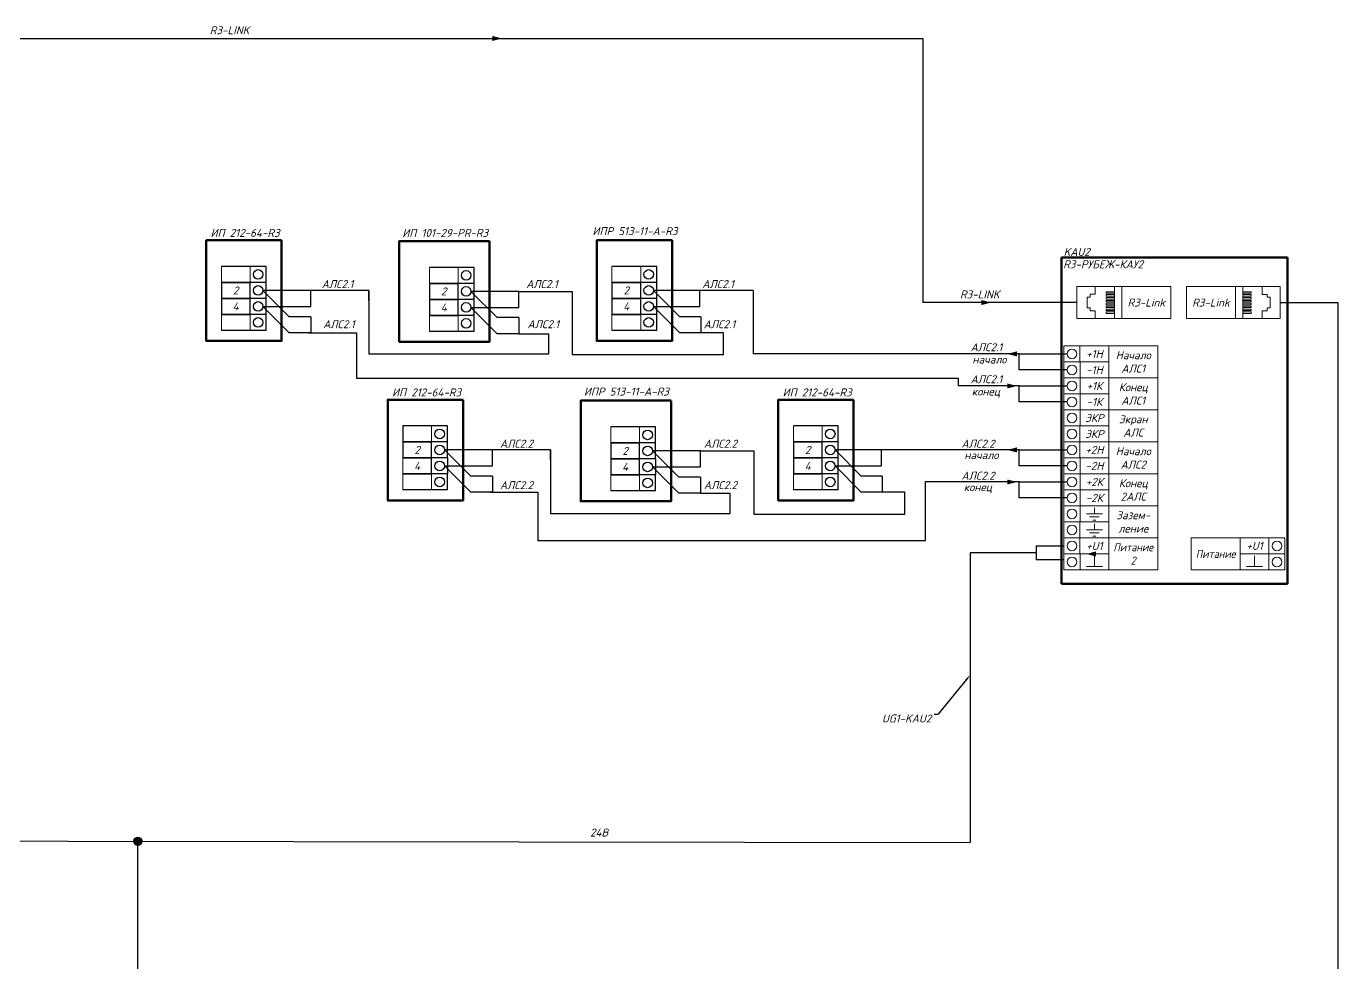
# Model space of a CAD drawing. Header units: millimetres. Extents: x -352922 to 707789, y -273589 to 355472.
# Drawn here: x 666815 to 707789, y -172022 to -142758 of the extents above; entities that cross this region are included whole.
import ezdxf
from ezdxf import colors
from ezdxf.entities.mleader import LeaderData, LeaderLine
from ezdxf.enums import TextEntityAlignment as Align
from ezdxf.math import Vec2, Vec3

# ---------------------------------------------------------------- set-up
doc = ezdxf.new("R2010")
doc.units = ezdxf.units.MM
doc.header["$LTSCALE"] = 0.5
doc.linetypes.add('CONTI', pattern=[0])
doc.layers.get('0').update_dxf_attribs({"lineweight": 18})
doc.layers.add('00_RS485', color=30, linetype='Continuous')
doc.layers.add('_ПС', color=1, linetype='Continuous')
for name, color, linetype, lineweight in [('13 СС_СОТС линии', 5, 'Continuous', 25), ('13_text', 250, 'Continuous', 15), ('Схемы подключ', 7, 'Continuous', 15)]:
    doc.layers.add(name, color=color, linetype=linetype, lineweight=lineweight)
doc.styles.add('ISOCPEUR', font='isocpeui.ttf', dxfattribs={"height": 250})
doc.linetypes.add('ограждение1', pattern='A,0.25,-0.1,[133,ltypeshp.shx,S=0.1,R=0,X=-0.1,Y=0],-0.1,1', length=1.45)

# ---------------------------------------------------------------- blocks, each defined once
blk = doc.blocks.new('разьем')
for p, q in [((0, -1000), (0, 0)), ((-753, -332), (-854, -332)), ((-854, -668), (-854, -333)), ((-600, -242), (-753, -242)), ((-753, -242), (-753, -332)), ((-600, 0), (-600, -242)), ((-254, -210), (-254, -163)), ((0, -163), (-254, -163)), ((0, -210), (-254, -210)), ((-254, -299), (-254, -253)), ((0, -253), (-254, -253)), ((0, -299), (-254, -299)), ((-254, -389), (-254, -343)), ((0, -343), (-254, -343)), ((0, -389), (-254, -389)), ((-753, -668), (-854, -668)), ((-753, -758), (-753, -668)), ((-600, -758), (-753, -758)), ((-600, -1000), (-600, -758)), ((-254, -479), (-254, -432)), ((0, -432), (-254, -432)), ((0, -479), (-254, -479)), ((-254, -568), (-254, -522)), ((0, -522), (-254, -522)), ((0, -568), (-254, -568)), ((-254, -658), (-254, -612)), ((0, -612), (-254, -612)), ((0, -658), (-254, -658)), ((-254, -748), (-254, -701)), ((0, -701), (-254, -701)), ((0, -748), (-254, -748)), ((-254, -838), (-254, -791)), ((0, -791), (-254, -791)), ((0, -838), (-254, -838))]:
    blk.add_line(p, q)

msp = doc.modelspace()

# ---------------------------------------------------------------- hatches: boundary and pattern name
at = {"layer": '_ПС', "linetype": 'CONTI', "lineweight": 18, "ltscale": 150, "transparency": 33554687}
h = msp.add_hatch(color=84, dxfattribs=at)
h.dxf.hatch_style = 1
edge = h.paths.add_edge_path()
edge.add_ellipse((670299.3101, -168225.12101), major_axis=(-135.69929, 0), ratio=0.9815121989, start_angle=0, end_angle=360)

# ---------------------------------------------------------------- linework, layer by layer
at = {"lineweight": 50, "transparency": 33554687}
msp.add_line((699155.01253, -149986.98662), (699155.01253, -160179.13094), dxfattribs=at)
at = {"transparency": 33554687}
for p, q in [((702572.08371, -150893.37628), (699641.62159, -150893.37628)), ((699641.62159, -151893.37628), (699641.62159, -150893.37628)), ((701042.55715, -151893.37628), (701042.55715, -150893.37628)), ((704592.70538, -150893.67653), (703063.37517, -150893.97672)), ((704766.08612, -150893.67653), (705425.65234, -150893.67653)), ((699641.62159, -151893.10129), (702571.88736, -151893.67647)), ((700869.17641, -151893.37628), (700209.61019, -151893.37628)), ((700637.3821, -153747.23241), (702165.03843, -153747.2656)), ((700637.31692, -156747.23241), (702164.97325, -156747.2656)), ((700637.31766, -157747.23241), (702164.95152, -157747.2656)), ((704738.72768, -159747.29053), (703210.7447, -159747.32373))]:
    msp.add_line(p, q, dxfattribs=at)
at = {"lineweight": 50, "transparency": 33554687}
for points in [[(699155.01253, -149986.98662), (706221.27326, -149986.98662)], [(706221.27326, -149986.98662), (706221.27326, -160179.13094)], [(706220.40049, -160179.13094), (699155.01253, -160179.13094)]]:
    msp.add_lwpolyline(points, dxfattribs=at)
at = {"transparency": 33554687}
for points in [[(702572.08371, -150893.37628), (702571.88742, -151893.37628)], [(703063.37511, -150893.67653), (703063.5714, -151893.67653)], [(704591.37724, -151893.67653), (703063.56734, -151893.67653)], [(705492.3128, -151893.67653), (704591.37724, -151893.67653)], [(705993.64093, -151893.67653), (705492.3128, -151893.67653)], [(699736.11841, -152747.23241), (699236.18581, -152747.23241)], [(699236.18581, -153247.23607), (699236.18581, -152747.23241)], [(699737.64284, -152747.23241), (699236.3147, -152747.23241)], [(699736.11841, -152747.23241), (700637.05397, -152747.23241)], [(699736.3147, -152747.23241), (699736.3147, -153247.23241)], [(700637.05397, -152747.23241), (702165.06016, -152747.23241)], [(700637.05397, -152747.23241), (700637.05397, -153247.23241)], [(700637.25026, -152747.23241), (701837.70728, -152747.23241)], [(702165.06016, -152747.23241), (702164.92979, -159747.27806)], [(699736.25026, -153247.23241), (699236.18581, -153247.23241)], [(699236.18581, -153747.23241), (699236.18581, -153247.23607)], [(699236.3147, -153247.23241), (699736.3147, -153247.23241)], [(699236.44655, -153247.23241), (699736.44655, -153247.23241)], [(699736.25026, -153247.23241), (700637.18581, -153247.23241)], [(699736.3147, -153247.23241), (700637.05397, -153247.23241)], [(699736.44655, -153247.23241), (699736.44655, -153747.23241)], [(699736.44655, -153247.23241), (700637.3821, -153247.23241)], [(700637.18581, -153247.23241), (700637.18581, -153747.23241)], [(699236.18581, -154247.23641), (699236.18581, -153747.23241)], [(699736.25026, -153747.23241), (699236.18581, -153747.23241)], [(699236.44655, -153747.23241), (699736.44655, -153747.23241)], [(699736.25026, -153747.23241), (700637.18581, -153747.23241)], [(699736.44655, -153747.23241), (700637.18581, -153747.23241)], [(699736.44655, -153747.23241), (699736.44655, -154247.23241)], [(699736.44655, -153747.23241), (700637.3821, -153747.23241)], [(700637.18581, -153747.23241), (700637.18581, -154247.23241)], [(699236.16944, -154747.23241), (699236.18581, -154247.23641)], [(699736.25026, -154247.23241), (699236.18581, -154247.23241)], [(699236.44655, -154247.23241), (699736.44655, -154247.23241)], [(699736.25026, -154247.23241), (700637.18581, -154247.23241)], [(699736.44655, -154247.23241), (700637.18581, -154247.23241)], [(699736.44655, -154247.23241), (699736.44655, -154747.23241)], [(699736.44655, -154247.23241), (700637.3821, -154247.23241)], [(700637.18581, -154247.23241), (700637.18581, -154747.23241)], [(699236.18581, -155247.23341), (699236.18581, -154747.23241)], [(699736.25026, -154747.23241), (699236.18581, -154747.23241)], [(699236.44655, -154747.23241), (699736.44655, -154747.23241)], [(699736.25026, -154747.23241), (700637.18581, -154747.23241)], [(699736.44655, -154747.23241), (700637.18581, -154747.23241)], [(699736.44655, -154747.23241), (699736.44655, -155247.23241)], [(699736.44655, -154747.23241), (702165.0167, -154747.26255)], [(700637.18581, -154747.23241), (700637.18581, -155247.23241)], [(699236.18581, -155247.23241), (699736.44655, -155247.23241)], [(699736.25026, -155247.23241), (699236.18581, -155247.23241)], [(699236.18581, -155747.23241), (699236.18581, -155247.23341)], [(699736.25026, -155247.23241), (700636.98952, -155247.23241)], [(699736.25026, -155247.23241), (699736.25026, -155747.23241)], [(699736.44655, -155247.23241), (700637.18581, -155247.23241)], [(700636.98952, -155247.23241), (700636.98952, -155747.23241)], [(699236.18581, -156247.23241), (699236.18581, -155747.23241)], [(699736.05397, -155747.23241), (699236.18581, -155747.23241)], [(699236.25026, -155747.23241), (699736.25026, -155747.23241)], [(699736.05397, -155747.23241), (702164.99498, -155747.23241)], [(699736.25026, -155747.23241), (700636.98952, -155747.23241)], [(699736.25026, -155747.23241), (699736.25026, -156247.23241)], [(699736.25026, -155747.23241), (700637.18581, -155747.23241)], [(700636.98952, -155747.23241), (700636.98952, -156247.23241)], [(699736.18581, -156247.23241), (699236.18581, -156247.23241)], [(699236.18581, -156747.23241), (699236.18581, -156247.23241)], [(699736.25026, -156247.23241), (699236.25026, -156247.23241)], [(699236.3821, -156247.23241), (699736.3821, -156247.23241)], [(699736.18581, -156247.23241), (700637.12137, -156247.23241)], [(699736.25026, -156247.23241), (700636.98952, -156247.23241)], [(699736.3821, -156247.23241), (700637.31766, -156247.23241)], [(699736.3821, -156247.23241), (699736.3821, -156747.23241)], [(700637.12137, -156247.23241), (700637.12137, -156747.23241)], [(699736.18581, -156747.23241), (699236.18581, -156747.23241)], [(699236.18581, -157247.23241), (699236.18581, -156747.23241)], [(699736.3821, -156747.23241), (699236.3821, -156747.23241)], [(699736.18581, -156747.23241), (700637.12137, -156747.23241)], [(699736.3821, -156747.23241), (700637.31766, -156747.23241)], [(699736.3821, -156747.23241), (699736.3821, -157247.23241)], [(699736.3821, -156747.23241), (700637.12137, -156747.23241)], [(700637.12137, -156747.23241), (700637.12137, -157247.23241)], [(699236.18581, -157747.23241), (699236.18581, -157247.23241)], [(699236.3821, -157247.23241), (699736.3821, -157247.23241)], [(699736.3821, -157247.23241), (700637.12137, -157247.23241)], [(699736.3821, -157247.23241), (699736.3821, -157747.23241)], [(699736.3821, -157247.23241), (700637.31766, -157247.23241)], [(700637.12137, -157247.23241), (700637.12137, -157747.23241)], [(699236.3821, -158247.23241), (699236.18581, -157747.23241)], [(699236.3821, -157747.23241), (699736.3821, -157747.23241)], [(699736.3821, -157747.23241), (700637.12137, -157747.23241)], [(699736.3821, -157747.23241), (699736.3821, -158247.23241)], [(700637.12137, -157747.23241), (700637.12137, -158247.23241)], [(700436.17554, -157991.39046), (699936.17554, -157991.39046)], [(700336.17554, -158091.39046), (700036.17554, -158091.39046)], [(700186.17554, -157991.39046), (700186.17554, -157804.39046)], [(699736.18581, -158247.23241), (699236.18581, -158247.23241)], [(699236.18581, -158747.23241), (699236.18581, -158247.23241)], [(699736.18581, -158247.23241), (700636.92508, -158247.23241)], [(699736.18581, -158247.23241), (699736.18581, -158747.23241)], [(700436.17554, -158491.39046), (699936.17554, -158491.39046)], [(700236.17554, -158191.39046), (700136.17554, -158191.39046)], [(700186.17554, -158491.39046), (700186.17554, -158304.39046)], [(700636.92508, -158247.23241), (700636.92508, -158747.23241)], [(699236.18581, -158747.23241), (699736.18581, -158747.23241)], [(699236.25026, -159247.23241), (699236.18581, -158747.23241)], [(699236.25026, -158747.23241), (699736.25026, -158747.23241)], [(699736.18581, -158747.23241), (700636.92508, -158747.23241)], [(699736.25026, -158747.23241), (699736.25026, -159247.23241)], [(700336.17554, -158591.39046), (700036.17554, -158591.39046)], [(700236.17554, -158691.39046), (700136.17554, -158691.39046)], [(700636.92508, -158747.27806), (702164.92979, -158747.27806)], [(700636.98952, -158747.23241), (700636.98952, -159247.23241)], [(704738.72768, -158747.29053), (703210.72297, -158747.29053)], [(703211.07284, -158747.32373), (703211.07284, -159247.32373)], [(704738.66324, -158747.24487), (704738.66324, -159247.24487)], [(705639.46695, -158747.24487), (704738.72768, -158747.24487)], [(705639.40251, -158747.24487), (705639.40251, -159247.24487)], [(706139.40251, -158747.24487), (705639.40251, -158747.24487)], [(706139.46695, -158747.24487), (705639.46695, -158747.24487)], [(706139.40251, -159247.24487), (706139.46695, -158747.24487)], [(699736.25026, -159247.23241), (699236.25026, -159247.23241)], [(699236.3821, -159747.23241), (699236.3821, -159247.23241)], [(699736.25026, -159247.23241), (700636.98952, -159247.23241)], [(699736.3821, -159247.23241), (699736.3821, -159747.23241)], [(700186.1198, -159639.08548), (700186.17554, -159304.39046)], [(700637.12137, -159247.23241), (700637.12137, -159747.23241)], [(703210.94099, -159247.32373), (703210.94099, -159747.32373)], [(704738.53139, -159247.24487), (704738.53139, -159747.24487)], [(705639.40251, -159247.24487), (704738.66324, -159247.24487)], [(705189.53296, -159639.09795), (705189.47723, -159304.40292)], [(705639.27066, -159247.24487), (705639.27066, -159747.24487)], [(705639.40251, -159247.24487), (706139.40251, -159247.24487)], [(706139.27066, -159747.24487), (706139.27066, -159247.24487)], [(699236.25026, -159747.23241), (699736.25026, -159747.23241)], [(699736.18581, -159747.23241), (700636.92508, -159747.23241)], [(700436.1198, -159639.08548), (699936.1198, -159639.08548)], [(700636.92508, -159747.27806), (702164.92979, -159747.27806)], [(705639.27066, -159747.24487), (704738.3351, -159747.24487)], [(704939.53296, -159639.09795), (705439.53296, -159639.09795)], [(705639.46695, -159747.24487), (706139.27066, -159747.24487)]]:
    msp.add_lwpolyline(points, dxfattribs=at)
msp.add_lwpolyline([(705993.64093, -150893.67653), (704592.70538, -150893.67653), (704592.70538, -151893.67653), (705993.64093, -151893.67653)], close=True, dxfattribs=at)
for points in [[(699336.3147, -152997.23241, 1), (699636.3147, -152997.23241, 1)], [(699336.44655, -153497.23241, 1), (699636.44655, -153497.23241, 1)], [(699336.44655, -153997.23241, 1), (699636.44655, -153997.23241, 1)], [(699336.44655, -154497.23241, 1), (699636.44655, -154497.23241, 1)], [(699336.44655, -154997.23241, 1), (699636.44655, -154997.23241, 1)], [(699336.25026, -155497.23241, 1), (699636.25026, -155497.23241, 1)], [(699336.25026, -155997.23241, 1), (699636.25026, -155997.23241, 1)], [(699336.3821, -156497.23241, 1), (699636.3821, -156497.23241, 1)], [(699336.3821, -156997.23241, 1), (699636.3821, -156997.23241, 1)], [(699336.3821, -157497.23241, 1), (699636.3821, -157497.23241, 1)], [(699336.3821, -157997.23241, 1), (699636.3821, -157997.23241, 1)], [(699336.18581, -158497.23241, 1), (699636.18581, -158497.23241, 1)], [(699336.25026, -158997.23241, 1), (699636.25026, -158997.23241, 1)], [(706039.40251, -158997.24487, -1), (705739.40251, -158997.24487, -1)], [(699336.3821, -159497.23241, 1), (699636.3821, -159497.23241, 1)], [(706039.27066, -159497.24487, -1), (705739.27066, -159497.24487, -1)]]:
    msp.add_lwpolyline(points, format="xyb", close=True, dxfattribs=at)
at = {"transparency": 33554687, "extrusion": (0, 0, -1)}
for points in [[(-681377.69943, -143061.18409), (-681677.46702, -143140.29057), (-681377.69943, -143219.39705)], [(-696659.07143, -151312.96367), (-696958.83902, -151392.07014), (-696659.07143, -151471.17662)], [(-697762.88223, -153076.33889), (-697463.11465, -152997.23241), (-697762.88223, -152918.12593)], [(-697763.16321, -153076.33889), (-697463.39562, -152997.23241), (-697763.16321, -152918.12593)], [(-697463.24649, -153919.43207), (-697763.01408, -153998.53855), (-697463.24649, -154077.64502)], [(-697463.52747, -153919.43207), (-697763.29506, -153998.53855), (-697463.52747, -154077.64502)], [(-697762.81705, -156076.33888), (-697463.04946, -155997.2324), (-697762.81705, -155918.12593)], [(-697763.09803, -156076.33888), (-697463.33044, -155997.2324), (-697763.09803, -155918.12593)], [(-697463.18131, -156919.43206), (-697762.9489, -156998.53854), (-697463.18131, -157077.64502)], [(-697463.46229, -156919.43206), (-697763.22987, -156998.53854), (-697463.46229, -157077.64502)], [(-700235.21821, -159326.35135), (-699935.45063, -159247.24487), (-700235.21821, -159168.1384)], [(-700235.21821, -159326.35135), (-699935.45063, -159247.24487), (-700235.21821, -159168.1384)]]:
    msp.add_solid(points, dxfattribs=at)
at = {"layer": '00_RS485', "linetype": 'ограждение1', "lineweight": 25, "ltscale": 7, "transparency": 33554559}
for points in [[(652930.78281, -147243.34465), (652930.78281, -143140.29057), (694824.61002, -143140.29057), (694824.61002, -151392.07014)], [(699641.62159, -151392.07014), (694824.61002, -151392.07014)], [(705993.64093, -151393.67653), (707789.31102, -151393.67653), (707789.31102, -182449.56057), (707012.22626, -182449.56057)]]:
    msp.add_lwpolyline(points, dxfattribs=at)
at = {"layer": '13 СС_СОТС линии', "color": 1, "lineweight": 25, "transparency": 33554687}
for p, q in [((675711.93818, -151014.06988), (674211.93818, -151014.06988)), ((674211.93818, -151014.08772), (675032.49996, -151834.64949)), ((677522.36947, -151014.06988), (675632.18555, -151014.06988)), ((675711.93818, -151514.06988), (675711.93818, -151014.06988)), ((677180.48814, -151014.06988), (675711.93818, -151014.06988)), ((677522.36947, -151324.91527), (677522.36947, -151014.06988)), ((682209.8023, -151044.06988), (680709.8023, -151044.06988)), ((680709.8023, -151044.06988), (681530.36408, -151864.63166)), ((682209.80229, -151044.06988), (683875.33906, -151044.06988)), ((682209.8023, -151544.06988), (682209.8023, -151044.06988)), ((689526.99206, -151014.06988), (686413.61618, -151014.06988)), ((686413.61618, -151014.08772), (687234.17796, -151834.64949)), ((674211.93818, -151514.06988), (675711.93818, -151514.06988)), ((674211.93818, -151514.06988), (675032.49996, -152334.63166)), ((680709.8023, -151544.05205), (681530.36408, -152364.61382)), ((680709.8023, -151544.06988), (682209.8023, -151544.06988)), ((686413.61618, -151514.06988), (687861.38506, -151514.06988)), ((686413.61618, -151514.06988), (687234.17796, -152334.63166)), ((675711.93818, -151834.63166), (675032.48212, -151834.63166)), ((675711.93818, -151834.63166), (675711.93818, -152334.63166)), ((682209.8023, -151864.61382), (681530.34624, -151864.61382)), ((682209.8023, -151864.61382), (682209.8023, -152364.61382)), ((687888.91906, -151834.63166), (687234.16012, -151834.63166)), ((675711.93818, -152334.63166), (675032.48212, -152334.63166)), ((675632.44627, -152334.63166), (677132.72725, -152334.63166)), ((682209.8023, -152364.61382), (681530.34624, -152364.61382)), ((682209.80229, -152364.61382), (683139.90476, -152364.61382)), ((688596.54306, -152334.63166), (687234.16012, -152334.63166)), ((697836.25026, -152997.23241), (689526.99206, -152997.23241)), ((697836.3821, -153997.23241), (695935.59812, -153997.23241)), ((681381.58418, -155997.23241), (679881.58418, -155997.23241)), ((679881.58418, -155997.25024), (680702.14596, -156817.81202)), ((683192.01547, -155997.23241), (681301.83155, -155997.23241)), ((681381.58418, -156497.23241), (681381.58418, -155997.23241)), ((682850.13414, -155997.23241), (681381.58418, -155997.23241)), ((683192.01547, -156308.0778), (683192.01547, -155997.23241)), ((687879.4483, -156027.23241), (686379.4483, -156027.23241)), ((686379.4483, -156027.23241), (687200.01008, -156847.79418)), ((687879.44829, -156027.23241), (689544.98506, -156027.23241)), ((687879.4483, -156527.23241), (687879.4483, -156027.23241)), ((697836.18507, -155997.2324), (692083.26218, -155997.23241)), ((692083.26218, -155997.25024), (692903.82396, -156817.81202)), ((679881.58418, -156497.23241), (681381.58418, -156497.23241)), ((679881.58418, -156497.23241), (680702.14596, -157317.79418)), ((692083.26218, -156497.23241), (693531.03106, -156497.23241)), ((692083.26218, -156497.23241), (692903.82396, -157317.79418)), ((681381.58418, -156817.79418), (680702.12812, -156817.79418)), ((681381.58418, -156817.79418), (681381.58418, -157317.79418)), ((686379.4483, -156527.21457), (687200.01008, -157347.77635)), ((686379.4483, -156527.23241), (687879.4483, -156527.23241)), ((687879.4483, -156847.77635), (687199.99224, -156847.77635)), ((687879.4483, -156847.77635), (687879.4483, -157347.77635)), ((693558.56506, -156817.79418), (692903.80612, -156817.79418)), ((681381.58418, -157317.79418), (680702.12812, -157317.79418)), ((681302.09227, -157317.79418), (682802.37325, -157317.79418)), ((694266.18906, -157317.79418), (692903.80612, -157317.79418)), ((697836.31692, -156997.2324), (694901.65606, -156997.2324)), ((687879.4483, -157347.77635), (687199.99224, -157347.77635)), ((687879.44829, -157347.77635), (688809.55076, -157347.77635))]:
    msp.add_line(p, q, dxfattribs=at)
at = {"layer": '13 СС_СОТС линии', "color": 1, "ltscale": 0.25, "transparency": 33554687}
for p, q in [((697835.96928, -152997.23241), (699336.25026, -152997.23241)), ((697835.96928, -153497.23241), (697835.96928, -152997.23241)), ((697836.25026, -153497.23241), (697836.25026, -152997.23241)), ((699336.25026, -153497.23241), (697835.96928, -153497.23241)), ((697836.3821, -154497.23241), (697836.3821, -153997.23241)), ((697836.3821, -153997.23241), (699336.3821, -153997.23241)), ((699336.66308, -154497.23241), (697836.3821, -154497.23241)), ((697835.90409, -155997.2324), (699336.18507, -155997.2324)), ((697835.90409, -156497.2324), (697835.90409, -155997.2324)), ((697836.18507, -156497.2324), (697836.18507, -155997.2324)), ((699336.18507, -156497.2324), (697835.90409, -156497.2324)), ((697836.31692, -157497.2324), (697836.31692, -156997.2324)), ((697836.31692, -156997.2324), (699336.31692, -156997.2324)), ((699336.5979, -157497.2324), (697836.31692, -157497.2324))]:
    msp.add_line(p, q, dxfattribs=at)
at = {"layer": '13 СС_СОТС линии', "color": 84, "lineweight": 25, "transparency": 33554687}
for p, q in [((698364.52994, -158997.23241), (699236.21803, -158997.23241)), ((699236.21803, -159430.18225), (698364.52994, -159430.18225))]:
    msp.add_line(p, q, dxfattribs=at)
at = {"layer": '13 СС_СОТС линии', "color": 1, "lineweight": 25, "transparency": 33554687}
for points in [[(677522.36947, -151014.06988), (677522.36947, -152996.45416), (683139.90476, -152996.45416), (683139.90476, -152374.55849)], [(683875.33906, -151044.06988), (683875.33906, -153016.80334)], [(687861.38506, -151514.06988), (687861.38506, -151014.06988)], [(689526.99206, -151014.06988), (689526.99206, -152997.23241)], [(687888.91906, -151834.63166), (687888.91906, -152334.63166)], [(677132.72725, -152334.63166), (677132.72725, -153757.49757)], [(683875.33906, -153016.80334), (688596.54306, -153016.80334), (688596.54306, -152334.63166)], [(677132.72725, -153757.49757), (695934.60102, -153757.49757), (695934.60102, -153997.23241)], [(683192.01547, -155997.23241), (683192.01547, -157979.61669), (688809.55076, -157979.61669), (688809.55076, -157357.72102)], [(689544.98506, -156027.23241), (689544.98506, -157999.96587)], [(693531.03106, -156497.23241), (693531.03106, -155997.23241)], [(693558.56506, -156817.79418), (693558.56506, -157317.79418)], [(694901.65606, -156997.2324), (694901.65606, -158837.13434), (682802.37325, -158837.13434)], [(682802.37325, -157317.79418), (682802.37325, -158837.13434)], [(689544.98506, -157999.96587), (694266.18906, -157999.96587), (694266.18906, -157317.79418)]]:
    msp.add_lwpolyline(points, dxfattribs=at)
at = {"layer": '13 СС_СОТС линии', "color": 84, "lineweight": 25, "transparency": 33554687}
for points in [[(698364.52994, -159213.70733), (696306.96575, -159217.21512)], [(696306.96575, -159217.21512), (696306.96575, -168261.7744)], [(698364.52994, -158997.23241), (698364.52994, -159430.18225)], [(654019.29903, -168202.17708), (696306.96575, -168261.7744)], [(670299.3101, -201152.23375), (670299.3101, -168225.12101)]]:
    msp.add_lwpolyline(points, dxfattribs=at)
at = {"layer": '_ПС', "color": 84, "linetype": 'CONTI', "lineweight": 18, "ltscale": 150, "transparency": 33554687}
msp.add_ellipse((670299.3101, -168225.12101), major_axis=(-135.69929, 0), ratio=0.9815121989, start_param=-1.5707963268, end_param=4.7123889804, dxfattribs=at)
at = {"layer": 'Схемы подключ', "transparency": 33554687}
for p, q in [((672911.28635, -150264.05205), (672911.28635, -150764.05205)), ((673811.4118, -150264.05205), (673811.4118, -150764.05205)), ((679409.4112, -150294.05205), (679409.4112, -150794.05205)), ((680309.53665, -150294.05205), (680309.53665, -150794.05205)), ((685112.96435, -150264.05205), (685112.96435, -150764.05205)), ((686013.0898, -150264.05205), (686013.0898, -150764.05205)), ((672911.28635, -151764.05205), (672911.28635, -152264.05205)), ((673811.4118, -151764.05205), (673811.4118, -152264.05205)), ((679409.4112, -151794.05205), (679409.4112, -152294.05205)), ((680309.53665, -151794.05205), (680309.53665, -152294.05205)), ((685112.96435, -151764.05205), (685112.96435, -152264.05205)), ((686013.0898, -151764.05205), (686013.0898, -152264.05205)), ((679481.0578, -155247.21457), (679481.0578, -155747.21457)), ((685079.0572, -155277.21457), (685079.0572, -155777.21457)), ((685979.18265, -155277.21457), (685979.18265, -155777.21457)), ((690782.61035, -155247.21457), (690782.61035, -155747.21457)), ((691682.7358, -155247.21457), (691682.7358, -155747.21457)), ((678580.93235, -155949.77105), (678580.93235, -157247.21457)), ((679481.0578, -156747.21457), (679481.0578, -157247.21457)), ((685079.0572, -156777.21457), (685079.0572, -157277.21457)), ((685979.18265, -156777.21457), (685979.18265, -157277.21457)), ((690782.61035, -156747.21457), (690782.61035, -157247.21457)), ((691682.7358, -156747.21457), (691682.7358, -157247.21457))]:
    msp.add_line(p, q, dxfattribs=at)
at = {"layer": 'Схемы подключ', "lineweight": 50, "transparency": 33554687}
for points in [[(674791.54708, -149444.13166), (672439.38806, -149444.13166), (672439.38806, -152589.62134), (674791.54708, -152589.62134), (674791.54708, -149448.19788)], [(681289.67194, -149474.13166), (678469.38806, -149474.13166), (678469.38806, -152619.62134), (681289.67194, -152619.62134), (681289.67194, -149478.19788)], [(686993.22508, -149444.13166), (684641.06606, -149444.13166), (684641.06606, -152589.62134), (686993.22508, -152589.62134), (686993.22508, -149448.19788)], [(680461.19308, -154427.29418), (678109.03406, -154427.29418), (678109.03406, -157572.78387), (680461.19308, -157572.78387), (680461.19308, -154431.36041)], [(686959.31794, -154457.29418), (684139.03406, -154457.29418), (684139.03406, -157602.78387), (686959.31794, -157602.78387), (686959.31794, -154461.36041)], [(692662.87108, -154427.29418), (690310.71206, -154427.29418), (690310.71206, -157572.78387), (692662.87108, -157572.78387), (692662.87108, -154431.36041)]]:
    msp.add_lwpolyline(points, dxfattribs=at)
at = {"layer": 'Схемы подключ', "color": 0, "lineweight": 25, "transparency": 33554687}
for points in [[(674311.67253, -150264.05205), (672911.28635, -150264.05205)], [(674311.67253, -150764.05205), (674311.67253, -150264.05205)], [(680809.79738, -150294.05205), (679409.4112, -150294.05205)], [(680809.79738, -150794.05205), (680809.79738, -150294.05205)], [(686513.35053, -150264.05205), (685112.96435, -150264.05205)], [(686513.35053, -150764.05205), (686513.35053, -150264.05205)], [(672911.28635, -150764.05205), (672911.28635, -151764.05205)], [(673811.28635, -150764.05205), (672911.28635, -150764.05205)], [(672911.54708, -150764.05205), (673811.54708, -150764.05205)], [(673811.28635, -151264.05205), (673811.28635, -150764.05205)], [(674311.54708, -150764.05205), (673811.28635, -150764.05205)], [(674311.80782, -150764.05205), (673811.54708, -150764.05205)], [(673811.54708, -151264.05205), (673811.54708, -150764.05205)], [(674311.54708, -151264.05205), (674311.54708, -150764.05205)], [(674311.80782, -151264.05205), (674311.80782, -150764.05205)], [(685112.96435, -150764.05205), (685112.96435, -151764.05205)], [(686012.96435, -150764.05205), (685112.96435, -150764.05205)], [(685113.22508, -150764.05205), (686013.22508, -150764.05205)], [(686012.96435, -151264.05205), (686012.96435, -150764.05205)], [(686513.22508, -150764.05205), (686012.96435, -150764.05205)], [(686513.48582, -150764.05205), (686013.22508, -150764.05205)], [(686013.22508, -151264.05205), (686013.22508, -150764.05205)], [(686513.22508, -151264.05205), (686513.22508, -150764.05205)], [(686513.48582, -151264.05205), (686513.48582, -150764.05205)], [(679409.4112, -150794.05205), (679409.4112, -151294.05205)], [(680309.4112, -150794.05205), (679409.4112, -150794.05205)], [(679409.67194, -150794.05205), (680309.67194, -150794.05205)], [(680309.4112, -151294.05205), (680309.4112, -150794.05205)], [(680809.67194, -150794.05205), (680309.4112, -150794.05205)], [(680809.93267, -150794.05205), (680309.67194, -150794.05205)], [(680309.67194, -151294.05205), (680309.67194, -150794.05205)], [(680809.67194, -151294.05205), (680809.67194, -150794.05205)], [(680809.93267, -151294.05205), (680809.93267, -150794.05205)], [(672911.28635, -151264.05205), (673811.28635, -151264.05205)], [(672911.54708, -151264.05205), (673811.54708, -151264.05205)], [(673811.80782, -151264.05205), (672911.80782, -151264.05205)], [(674311.54708, -151264.05205), (673811.28635, -151264.05205)], [(674311.80782, -151264.05205), (673811.54708, -151264.05205)], [(673811.80782, -151764.05205), (673811.80782, -151264.05205)], [(674312.06855, -151264.05205), (673811.80782, -151264.05205)], [(674312.06855, -151764.05205), (674312.06855, -151264.05205)], [(679409.4112, -151294.05205), (680309.4112, -151294.05205)], [(679409.67194, -151294.05205), (680309.67194, -151294.05205)], [(679409.93267, -151294.05205), (679409.93267, -151794.05205)], [(680309.93267, -151294.05205), (679409.93267, -151294.05205)], [(680809.67194, -151294.05205), (680309.4112, -151294.05205)], [(680809.93267, -151294.05205), (680309.67194, -151294.05205)], [(680309.93267, -151794.05205), (680309.93267, -151294.05205)], [(680810.1934, -151294.05205), (680309.93267, -151294.05205)], [(680810.1934, -151794.05205), (680810.1934, -151294.05205)], [(685112.96435, -151264.05205), (686012.96435, -151264.05205)], [(685113.22508, -151264.05205), (686013.22508, -151264.05205)], [(686013.48582, -151264.05205), (685113.48582, -151264.05205)], [(686513.22508, -151264.05205), (686012.96435, -151264.05205)], [(686513.48582, -151264.05205), (686013.22508, -151264.05205)], [(686013.48582, -151764.05205), (686013.48582, -151264.05205)], [(686513.74655, -151264.05205), (686013.48582, -151264.05205)], [(686513.74655, -151764.05205), (686513.74655, -151264.05205)], [(673811.54708, -151764.05205), (672911.54708, -151764.05205)], [(672911.80782, -151764.05205), (673811.80782, -151764.05205)], [(674311.80782, -151764.05205), (673811.54708, -151764.05205)], [(674312.06855, -151764.05205), (673811.80782, -151764.05205)], [(674311.67253, -152264.05205), (674311.67253, -151764.05205)], [(680309.67194, -151794.05205), (679409.67194, -151794.05205)], [(679409.93267, -151794.05205), (680309.93267, -151794.05205)], [(680809.93267, -151794.05205), (680309.67194, -151794.05205)], [(680810.1934, -151794.05205), (680309.93267, -151794.05205)], [(680809.79738, -152294.05205), (680809.79738, -151794.05205)], [(686013.22508, -151764.05205), (685113.22508, -151764.05205)], [(685113.48582, -151764.05205), (686013.48582, -151764.05205)], [(686513.48582, -151764.05205), (686013.22508, -151764.05205)], [(686513.74655, -151764.05205), (686013.48582, -151764.05205)], [(686513.35053, -152264.05205), (686513.35053, -151764.05205)], [(674311.67253, -152264.05205), (672911.28635, -152264.05205)], [(680809.79738, -152294.05205), (679409.4112, -152294.05205)], [(686513.35053, -152264.05205), (685112.96435, -152264.05205)], [(678580.93235, -155247.21457), (678580.93235, -156247.21457)], [(679981.31853, -155247.21457), (678580.93235, -155247.21457)], [(679981.31853, -155747.21457), (679981.31853, -155247.21457)], [(686479.44338, -155277.21457), (685079.0572, -155277.21457)], [(686479.44338, -155777.21457), (686479.44338, -155277.21457)], [(692182.99653, -155247.21457), (690782.61035, -155247.21457)], [(692182.99653, -155747.21457), (692182.99653, -155247.21457)], [(679480.93235, -155747.21457), (678580.93235, -155747.21457)], [(678581.19308, -155747.21457), (679481.19308, -155747.21457)], [(679480.93235, -156247.21457), (679480.93235, -155747.21457)], [(679981.19308, -155747.21457), (679480.93235, -155747.21457)], [(679981.45382, -155747.21457), (679481.19308, -155747.21457)], [(679481.19308, -156247.21457), (679481.19308, -155747.21457)], [(679981.19308, -156247.21457), (679981.19308, -155747.21457)], [(679981.45382, -156247.21457), (679981.45382, -155747.21457)], [(685079.0572, -155777.21457), (685079.0572, -156277.21457)], [(685979.0572, -155777.21457), (685079.0572, -155777.21457)], [(685079.31794, -155777.21457), (685979.31794, -155777.21457)], [(685979.0572, -156277.21457), (685979.0572, -155777.21457)], [(686479.31794, -155777.21457), (685979.0572, -155777.21457)], [(686479.57867, -155777.21457), (685979.31794, -155777.21457)], [(685979.31794, -156277.21457), (685979.31794, -155777.21457)], [(686479.31794, -156277.21457), (686479.31794, -155777.21457)], [(686479.57867, -156277.21457), (686479.57867, -155777.21457)], [(690782.61035, -155747.21457), (690782.61035, -156747.21457)], [(691682.61035, -155747.21457), (690782.61035, -155747.21457)], [(690782.87108, -155747.21457), (691682.87108, -155747.21457)], [(691682.61035, -156247.21457), (691682.61035, -155747.21457)], [(692182.87108, -155747.21457), (691682.61035, -155747.21457)], [(692183.13182, -155747.21457), (691682.87108, -155747.21457)], [(691682.87108, -156247.21457), (691682.87108, -155747.21457)], [(692182.87108, -156247.21457), (692182.87108, -155747.21457)], [(692183.13182, -156247.21457), (692183.13182, -155747.21457)], [(678580.93235, -156247.21457), (679480.93235, -156247.21457)], [(678581.19308, -156247.21457), (679481.19308, -156247.21457)], [(679481.45382, -156247.21457), (678581.45382, -156247.21457)], [(679981.19308, -156247.21457), (679480.93235, -156247.21457)], [(679981.45382, -156247.21457), (679481.19308, -156247.21457)], [(679481.45382, -156747.21457), (679481.45382, -156247.21457)], [(679981.71455, -156247.21457), (679481.45382, -156247.21457)], [(679981.71455, -156747.21457), (679981.71455, -156247.21457)], [(685079.0572, -156277.21457), (685979.0572, -156277.21457)], [(685079.31794, -156277.21457), (685979.31794, -156277.21457)], [(685079.57867, -156277.21457), (685079.57867, -156777.21457)], [(685979.57867, -156277.21457), (685079.57867, -156277.21457)], [(686479.31794, -156277.21457), (685979.0572, -156277.21457)], [(686479.57867, -156277.21457), (685979.31794, -156277.21457)], [(685979.57867, -156777.21457), (685979.57867, -156277.21457)], [(686479.8394, -156277.21457), (685979.57867, -156277.21457)], [(686479.8394, -156777.21457), (686479.8394, -156277.21457)], [(690782.61035, -156247.21457), (691682.61035, -156247.21457)], [(690782.87108, -156247.21457), (691682.87108, -156247.21457)], [(691683.13182, -156247.21457), (690783.13182, -156247.21457)], [(692182.87108, -156247.21457), (691682.61035, -156247.21457)], [(692183.13182, -156247.21457), (691682.87108, -156247.21457)], [(691683.13182, -156747.21457), (691683.13182, -156247.21457)], [(692183.39255, -156247.21457), (691683.13182, -156247.21457)], [(692183.39255, -156747.21457), (692183.39255, -156247.21457)], [(679481.19308, -156747.21457), (678581.19308, -156747.21457)], [(678581.45382, -156747.21457), (679481.45382, -156747.21457)], [(679981.45382, -156747.21457), (679481.19308, -156747.21457)], [(679981.71455, -156747.21457), (679481.45382, -156747.21457)], [(679981.31853, -157247.21457), (679981.31853, -156747.21457)], [(685979.31794, -156777.21457), (685079.31794, -156777.21457)], [(685079.57867, -156777.21457), (685979.57867, -156777.21457)], [(686479.57867, -156777.21457), (685979.31794, -156777.21457)], [(686479.8394, -156777.21457), (685979.57867, -156777.21457)], [(686479.44338, -157277.21457), (686479.44338, -156777.21457)], [(691682.87108, -156747.21457), (690782.87108, -156747.21457)], [(690783.13182, -156747.21457), (691683.13182, -156747.21457)], [(692183.13182, -156747.21457), (691682.87108, -156747.21457)], [(692183.39255, -156747.21457), (691683.13182, -156747.21457)], [(692182.99653, -157247.21457), (692182.99653, -156747.21457)], [(679981.31853, -157247.21457), (678580.93235, -157247.21457)], [(686479.44338, -157277.21457), (685079.0572, -157277.21457)], [(692182.99653, -157247.21457), (690782.61035, -157247.21457)]]:
    msp.add_lwpolyline(points, dxfattribs=at)
for points in [[(674211.54216, -150514.05205, -1), (673911.54216, -150514.05205, -1)], [(686413.22016, -150514.05205, -1), (686113.22016, -150514.05205, -1)], [(680709.66702, -150544.05205, -1), (680409.66702, -150544.05205, -1)], [(674211.41672, -151014.05205, -1), (673911.41672, -151014.05205, -1)], [(680709.54157, -151044.05205, -1), (680409.54157, -151044.05205, -1)], [(686413.09472, -151014.05205, -1), (686113.09472, -151014.05205, -1)], [(674211.93818, -151514.05205, -1), (673911.93818, -151514.05205, -1)], [(680710.06303, -151544.05205, -1), (680410.06303, -151544.05205, -1)], [(686413.61618, -151514.05205, -1), (686113.61618, -151514.05205, -1)], [(674211.54216, -152014.05205, -1), (673911.54216, -152014.05205, -1)], [(680709.66702, -152044.05205, -1), (680409.66702, -152044.05205, -1)], [(686413.22016, -152014.05205, -1), (686113.22016, -152014.05205, -1)], [(679881.18816, -155497.21457, -1), (679581.18816, -155497.21457, -1)], [(686379.31302, -155527.21457, -1), (686079.31302, -155527.21457, -1)], [(692082.86616, -155497.21457, -1), (691782.86616, -155497.21457, -1)], [(679881.06272, -155997.21457, -1), (679581.06272, -155997.21457, -1)], [(686379.18757, -156027.21457, -1), (686079.18757, -156027.21457, -1)], [(692082.74072, -155997.21457, -1), (691782.74072, -155997.21457, -1)], [(679881.58418, -156497.21457, -1), (679581.58418, -156497.21457, -1)], [(686379.70903, -156527.21457, -1), (686079.70903, -156527.21457, -1)], [(692083.26218, -156497.21457, -1), (691783.26218, -156497.21457, -1)], [(679881.18816, -156997.21457, -1), (679581.18816, -156997.21457, -1)], [(686379.31302, -157027.21457, -1), (686079.31302, -157027.21457, -1)], [(692082.86616, -156997.21457, -1), (691782.86616, -156997.21457, -1)]]:
    msp.add_lwpolyline(points, format="xyb", close=True, dxfattribs=at)

# ---------------------------------------------------------------- block references
at = {"transparency": 33554687, "xscale": -1, "rotation": 180}
msp.add_blockref('разьем', (700809.14801, -151893.37628), dxfattribs=at)
at = {"transparency": 33554687, "rotation": 180}
msp.add_blockref('разьем', (704826.11452, -151893.67653), dxfattribs=at)

# ---------------------------------------------------------------- texts
at = {"transparency": 33554687, "style": 'ISOCPEUR'}
for s, p in [('R3-LINK', (673784.33234, -142884.03965)), ('АЛС2.1', (677036.46578, -150814.27077)), ('АЛС2.1', (683423.06778, -150814.27077)), ('АЛС2.1', (688926.41478, -150814.27077)), ('R3-LINK', (697223.19634, -151135.81922)), ('АЛС2.1', (677078.95078, -152068.99077)), ('АЛС2.1', (683465.55278, -152068.99077)), ('АЛС2.1', (688968.89978, -152068.99077)), ('АЛС2.1', (697309.92278, -152787.2676)), ('начало', (697440.53929, -153171.90939)), ('АЛС2.1', (697309.92278, -153787.2676)), ('конец', (697240.53929, -154171.90939)), ('АЛС2.2', (682649.9906, -155802.1926)), ('АЛС2.2', (689021.9046, -155802.1926)), ('АЛС2.2', (697070.8796, -155802.1926)), ('начало', (697189.66711, -156159.97439)), ('АЛС2.2', (697070.8796, -156802.1926)), ('АЛС2.2', (682649.9906, -157098.0006)), ('АЛС2.2', (689021.9046, -157098.0006)), ('конец', (696989.66711, -157159.97439)), ('24В', (684997.01034, -167951.81865))]:
    msp.add_text(s, height=250, dxfattribs=at).set_placement(p, align=Align.MIDDLE_RIGHT)
for s, p in [('KAU2', (699226.29162, -149935.0508)), ('R3-РУБЕЖ-КАУ2', (699212.02677, -150322.19149))]:
    msp.add_text(s, height=250, dxfattribs=at).set_placement(p)
for s, p in [('R3-Link', (701808.08265, -151393.37628)), ('R3-Link', (703827.37617, -151393.67653)), ('+1Н', (700186.78248, -152997.23241)), ('-1Н', (700186.91432, -153497.23241)), ('+1К', (700186.91432, -153997.23241)), ('-1К', (700186.91432, -154497.23241)), ('ЭКР', (700186.91432, -154997.23241)), ('ЭКР', (700186.61989, -155497.23241)), ('+2Н', (700186.52174, -155997.23241)), ('-2Н', (700186.84988, -156497.23241)), ('+2К', (700186.65359, -156997.23241)), ('-2К', (700186.84988, -157497.23241)), ('+U1', (700186.52174, -158997.23241)), ('+U1', (705189.13102, -158997.24487))]:
    msp.add_text(s, height=250, dxfattribs=at).set_placement(p, align=Align.MIDDLE_CENTER)
at = {"transparency": 33554687, "char_height": 250, "attachment_point": 5, "style": 'ISOCPEUR'}
for s, insert, width in [('Начало АЛС1', (701401.14434, -153247.249), 328.25), ('Конец АЛС1', (701401.27619, -154247.249), 328.25), ('Экран АЛС', (701401.26378, -155247.249), 328.25), ('Начало АЛС2', (701401.07916, -156247.249), 328.25), ('Конец 2АЛС', (701401.21101, -157247.249), 328.25), ('Зазем-\\Pление', (701401.12373, -158247.25879), 1515.3716518), ('{\\W0.9;Питание 2}', (701400.81843, -159247.29466), 1440.3210286), ('{\\W0.9;Питание}', (703974.83434, -159247.30713), 1440.3210286)]:
    msp.add_mtext(s, dxfattribs=dict(at, insert=insert, width=width))
at = {"layer": 'Схемы подключ', "color": 7, "transparency": 33554687, "style": 'ISOCPEUR'}
for s, p in [('ИП 212-64-R3', (674732.07125, -149341.02473)), ('ИП 101-29-PR-R3', (681246.04137, -149341.57646)), (' ИПР 513-11-А-R3', (687161.06967, -149285.9001)), (' ИПР 513-11-А-R3', (686893.10009, -154299.06263)), ('ИП 212-64-R3', (680401.71725, -154324.18725)), ('ИП 212-64-R3', (692603.39525, -154324.18725))]:
    msp.add_text(s, height=250, dxfattribs=at).set_placement(p, align=Align.RIGHT)
at = {"layer": 'Схемы подключ', "color": 0, "lineweight": 25, "transparency": 33554687, "style": 'ISOCPEUR'}
for s, p in [('2', (673361.02562, -151014.05205)), ('2', (679859.4112, -151044.05205)), ('2', (685562.70362, -151014.05205)), ('4', (673358.36278, -151513.59329)), ('4', (679856.74836, -151543.59329)), ('4', (685560.04078, -151513.59329)), ('2', (679030.67162, -155997.21457)), ('2', (685529.0572, -156027.21457)), ('2', (691232.34962, -155997.21457)), ('4', (679028.00878, -156496.75581)), ('4', (685526.39436, -156526.75581)), ('4', (691229.68678, -156496.75581))]:
    msp.add_text(s, height=250, dxfattribs=at).set_placement(p, align=Align.MIDDLE_CENTER)

# ---------------------------------------------------------------- leaders
at = {"layer": '13_text', "color": 0, "lineweight": 15, "transparency": 33554687}
ml = msp.add_multileader_mtext('Standard', dxfattribs=at)
ml.set_content('UG1-KAU2', color=7, style='ISOCPEUR')
ml.set_leader_properties(color=7, linetype='Continuous', lineweight=25)
ml.build(insert=Vec2(0, 0))
ml.multileader.update_dxf_attribs({"has_text_frame": 1, "text_left_attachment_type": 0, "text_right_attachment_type": 0, "dogleg_length": 2, "arrow_head_size": 200})
ctx = ml.context
ctx.base_point, ctx.char_height, ctx.arrow_head_size, ctx.landing_gap_size, ctx.plane_origin = Vec3(693449.42439, -164264.03509), 250, 200, 100, Vec3(694491.97017, -154688.32712)
ctx.left_attachment, ctx.right_attachment = 0, 0
notes = []
notes.append((ctx, [(0, (1, 1, 0), (695294.86319, -164264.03509), (-1, 0), 111.1585, [(1, [(696306.96575, -163029.38911)], 0, [])])]))
ctx.mtext.insert, ctx.mtext.width, ctx.mtext.flow_direction = Vec3(693549.42439, -164264.03509), 910.117159, 5
for ctx, leaders in notes:
    for number, flags, end, landing, length, lines in leaders:
        leader = LeaderData()
        leader.index, (leader.has_last_leader_line, leader.has_dogleg_vector, leader.attachment_direction) = number, flags
        leader.last_leader_point, leader.dogleg_vector, leader.dogleg_length = Vec3(end), Vec3(landing), length
        for number, points, colour, breaks in lines:
            line = LeaderLine()
            line.index, line.vertices, line.color, line.breaks = number, Vec3.list(points), colors.encode_raw_color(colour), breaks
            leader.lines.append(line)
        ctx.leaders.append(leader)

doc.saveas('drawing.dxf')
